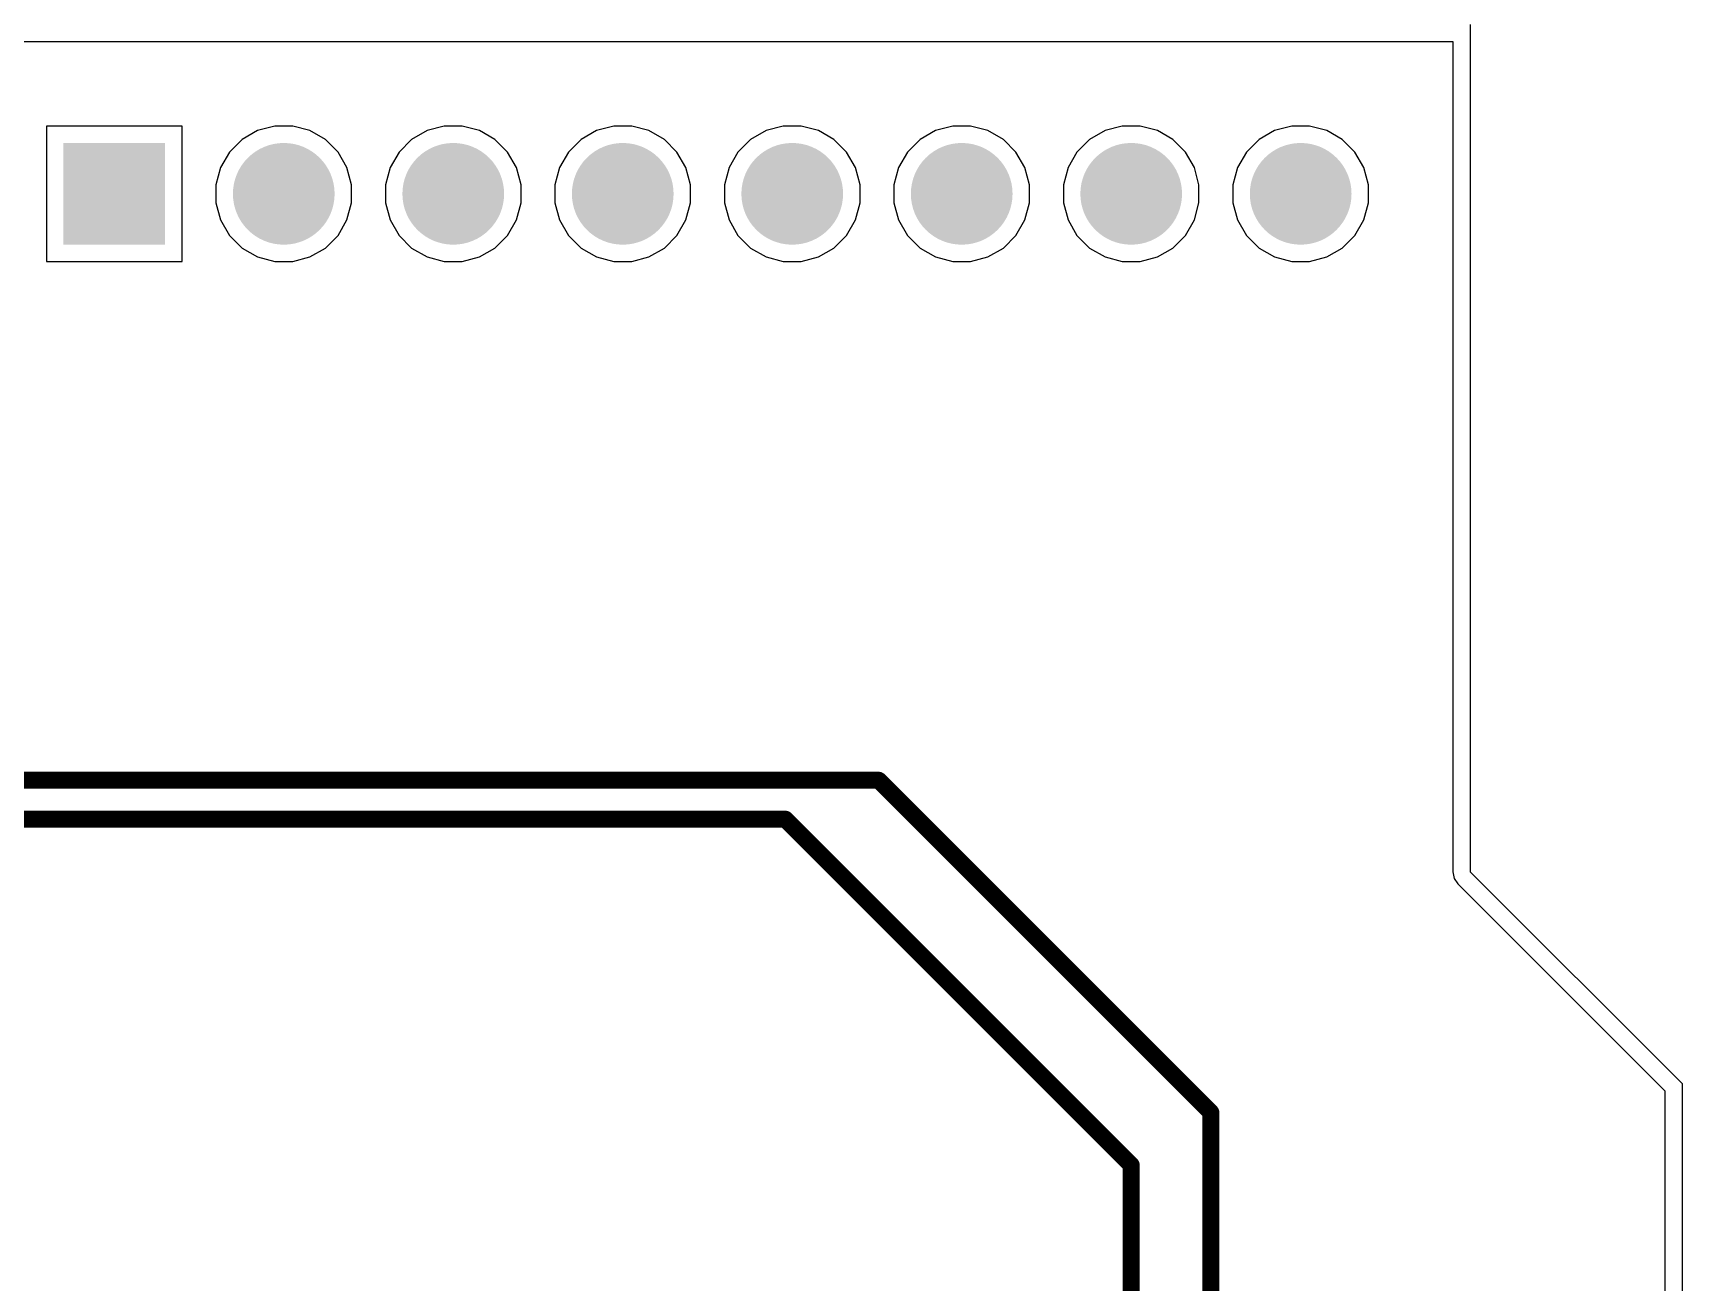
# Model space of a CAD drawing. Header units: inches. Extents: x 0 to 6, y 0 to 4.
# Drawn here: x 1.752 to 2.725, y 1.358 to 2.095 of the extents above; entities that cross this region are included whole.
import ezdxf

# ---------------------------------------------------------------- set-up
doc = ezdxf.new("R2010")
doc.units = ezdxf.units.IN
doc.header["$MEASUREMENT"] = 0
for name, color, linetype in [('Bottom Layer', 5, 'Continuous'), ('Bottom Solder', 6, 'Continuous'), ('Multi-Layer', 9, 'Continuous'), ('Pad Holes', 156, 'Continuous'), ('Top Layer', 1, 'Continuous'), ('Top Solder', 216, 'Continuous')]:
    doc.layers.add(name, color=color, linetype=linetype)

# ---------------------------------------------------------------- blocks, each defined once
blk = doc.blocks.new('8_P___H______1')
at = {"layer": 'Bottom Layer'}
blk.add_hatch(color=5, dxfattribs=at).paths.add_polyline_path([(-0.03, 0.03), (0.03, 0.03), (0.03, -0.03), (-0.03, -0.03)])
h = blk.add_hatch(color=5, dxfattribs=at)
edge = h.paths.add_edge_path()
edge.add_arc((0.1, 0), 0.03, 0, 360)
h = blk.add_hatch(color=5, dxfattribs=at)
edge = h.paths.add_edge_path()
edge.add_arc((0.2, 0), 0.03, 0, 360)
h = blk.add_hatch(color=5, dxfattribs=at)
edge = h.paths.add_edge_path()
edge.add_arc((0.3, 0), 0.03, 0, 360)
h = blk.add_hatch(color=5, dxfattribs=at)
edge = h.paths.add_edge_path()
edge.add_arc((0.4, 0), 0.03, 0, 360)
h = blk.add_hatch(color=5, dxfattribs=at)
edge = h.paths.add_edge_path()
edge.add_arc((0.5, 0), 0.03, 0, 360)
h = blk.add_hatch(color=5, dxfattribs=at)
edge = h.paths.add_edge_path()
edge.add_arc((0.6, 0), 0.03, 0, 360)
h = blk.add_hatch(color=5, dxfattribs=at)
edge = h.paths.add_edge_path()
edge.add_arc((0.7, 0), 0.03, 0, 360)
at = {"layer": 'Bottom Solder'}
blk.add_hatch(color=6, dxfattribs=at).paths.add_polyline_path([(-0.03, 0.03), (0.03, 0.03), (0.03, -0.03), (-0.03, -0.03)])
h = blk.add_hatch(color=6, dxfattribs=at)
edge = h.paths.add_edge_path()
edge.add_arc((0.1, 0), 0.03, 0, 360)
h = blk.add_hatch(color=6, dxfattribs=at)
edge = h.paths.add_edge_path()
edge.add_arc((0.2, 0), 0.03, 0, 360)
h = blk.add_hatch(color=6, dxfattribs=at)
edge = h.paths.add_edge_path()
edge.add_arc((0.3, 0), 0.03, 0, 360)
h = blk.add_hatch(color=6, dxfattribs=at)
edge = h.paths.add_edge_path()
edge.add_arc((0.4, 0), 0.03, 0, 360)
h = blk.add_hatch(color=6, dxfattribs=at)
edge = h.paths.add_edge_path()
edge.add_arc((0.5, 0), 0.03, 0, 360)
h = blk.add_hatch(color=6, dxfattribs=at)
edge = h.paths.add_edge_path()
edge.add_arc((0.6, 0), 0.03, 0, 360)
h = blk.add_hatch(color=6, dxfattribs=at)
edge = h.paths.add_edge_path()
edge.add_arc((0.7, 0), 0.03, 0, 360)
at = {"layer": 'Multi-Layer'}
blk.add_hatch(color=9, dxfattribs=at).paths.add_polyline_path([(-0.03, 0.03), (0.03, 0.03), (0.03, -0.03), (-0.03, -0.03)])
h = blk.add_hatch(color=9, dxfattribs=at)
edge = h.paths.add_edge_path()
edge.add_arc((0.1, 0), 0.03, 0, 360)
h = blk.add_hatch(color=9, dxfattribs=at)
edge = h.paths.add_edge_path()
edge.add_arc((0.2, 0), 0.03, 0, 360)
h = blk.add_hatch(color=9, dxfattribs=at)
edge = h.paths.add_edge_path()
edge.add_arc((0.3, 0), 0.03, 0, 360)
h = blk.add_hatch(color=9, dxfattribs=at)
edge = h.paths.add_edge_path()
edge.add_arc((0.4, 0), 0.03, 0, 360)
h = blk.add_hatch(color=9, dxfattribs=at)
edge = h.paths.add_edge_path()
edge.add_arc((0.5, 0), 0.03, 0, 360)
h = blk.add_hatch(color=9, dxfattribs=at)
edge = h.paths.add_edge_path()
edge.add_arc((0.6, 0), 0.03, 0, 360)
h = blk.add_hatch(color=9, dxfattribs=at)
edge = h.paths.add_edge_path()
edge.add_arc((0.7, 0), 0.03, 0, 360)
at = {"layer": 'Pad Holes'}
h = blk.add_hatch(color=7, dxfattribs=at)
edge = h.paths.add_edge_path()
edge.add_arc((0, 0), 0.015, 0, 360)
h = blk.add_hatch(color=7, dxfattribs=at)
edge = h.paths.add_edge_path()
edge.add_arc((0.1, 0), 0.015, 0, 360)
h = blk.add_hatch(color=7, dxfattribs=at)
edge = h.paths.add_edge_path()
edge.add_arc((0.2, 0), 0.015, 0, 360)
h = blk.add_hatch(color=7, dxfattribs=at)
edge = h.paths.add_edge_path()
edge.add_arc((0.3, 0), 0.015, 0, 360)
h = blk.add_hatch(color=7, dxfattribs=at)
edge = h.paths.add_edge_path()
edge.add_arc((0.4, 0), 0.015, 0, 360)
h = blk.add_hatch(color=7, dxfattribs=at)
edge = h.paths.add_edge_path()
edge.add_arc((0.5, 0), 0.015, 0, 360)
h = blk.add_hatch(color=7, dxfattribs=at)
edge = h.paths.add_edge_path()
edge.add_arc((0.6, 0), 0.015, 0, 360)
h = blk.add_hatch(color=7, dxfattribs=at)
edge = h.paths.add_edge_path()
edge.add_arc((0.7, 0), 0.015, 0, 360)
at = {"layer": 'Top Layer'}
blk.add_hatch(color=1, dxfattribs=at).paths.add_polyline_path([(-0.03, 0.03), (0.03, 0.03), (0.03, -0.03), (-0.03, -0.03)])
h = blk.add_hatch(color=1, dxfattribs=at)
edge = h.paths.add_edge_path()
edge.add_arc((0.1, 0), 0.03, 0, 360)
h = blk.add_hatch(color=1, dxfattribs=at)
edge = h.paths.add_edge_path()
edge.add_arc((0.2, 0), 0.03, 0, 360)
h = blk.add_hatch(color=1, dxfattribs=at)
edge = h.paths.add_edge_path()
edge.add_arc((0.3, 0), 0.03, 0, 360)
h = blk.add_hatch(color=1, dxfattribs=at)
edge = h.paths.add_edge_path()
edge.add_arc((0.4, 0), 0.03, 0, 360)
h = blk.add_hatch(color=1, dxfattribs=at)
edge = h.paths.add_edge_path()
edge.add_arc((0.5, 0), 0.03, 0, 360)
h = blk.add_hatch(color=1, dxfattribs=at)
edge = h.paths.add_edge_path()
edge.add_arc((0.6, 0), 0.03, 0, 360)
h = blk.add_hatch(color=1, dxfattribs=at)
edge = h.paths.add_edge_path()
edge.add_arc((0.7, 0), 0.03, 0, 360)
at = {"layer": 'Top Solder'}
blk.add_hatch(color=216, dxfattribs=at).paths.add_polyline_path([(-0.03, 0.03), (0.03, 0.03), (0.03, -0.03), (-0.03, -0.03)])
h = blk.add_hatch(color=216, dxfattribs=at)
edge = h.paths.add_edge_path()
edge.add_arc((0.1, 0), 0.03, 0, 360)
h = blk.add_hatch(color=216, dxfattribs=at)
edge = h.paths.add_edge_path()
edge.add_arc((0.2, 0), 0.03, 0, 360)
h = blk.add_hatch(color=216, dxfattribs=at)
edge = h.paths.add_edge_path()
edge.add_arc((0.3, 0), 0.03, 0, 360)
h = blk.add_hatch(color=216, dxfattribs=at)
edge = h.paths.add_edge_path()
edge.add_arc((0.4, 0), 0.03, 0, 360)
h = blk.add_hatch(color=216, dxfattribs=at)
edge = h.paths.add_edge_path()
edge.add_arc((0.5, 0), 0.03, 0, 360)
h = blk.add_hatch(color=216, dxfattribs=at)
edge = h.paths.add_edge_path()
edge.add_arc((0.6, 0), 0.03, 0, 360)
h = blk.add_hatch(color=216, dxfattribs=at)
edge = h.paths.add_edge_path()
edge.add_arc((0.7, 0), 0.03, 0, 360)

msp = doc.modelspace()

# ---------------------------------------------------------------- linework, layer by layer
at = {"layer": 'Bottom Layer'}
for p, q in [((0.0102, 2.0898), (2.5898, 2.0898)), ((2.5898, 2.0898), (2.5898, 1.6)), ((1.84, 2.04), (1.76, 2.04)), ((1.76, 2.04), (1.76, 1.96)), ((1.84, 1.96), (1.84, 2.04)), ((1.88456, 2.03727), (1.87544, 2.03201)), ((1.89473, 2.04), (1.88456, 2.03727)), ((1.90527, 2.04), (1.89473, 2.04)), ((1.91544, 2.03727), (1.90527, 2.04)), ((1.92456, 2.03201), (1.91544, 2.03727)), ((1.98456, 2.03727), (1.97544, 2.03201)), ((1.99473, 2.04), (1.98456, 2.03727)), ((2.00527, 2.04), (1.99473, 2.04)), ((2.01544, 2.03727), (2.00527, 2.04)), ((2.02456, 2.03201), (2.01544, 2.03727)), ((2.08456, 2.03727), (2.07544, 2.03201)), ((2.09473, 2.04), (2.08456, 2.03727)), ((2.10527, 2.04), (2.09473, 2.04)), ((2.11544, 2.03727), (2.10527, 2.04)), ((2.12456, 2.03201), (2.11544, 2.03727)), ((2.18456, 2.03727), (2.17544, 2.03201)), ((2.19473, 2.04), (2.18456, 2.03727)), ((2.20527, 2.04), (2.19473, 2.04)), ((2.21544, 2.03727), (2.20527, 2.04)), ((2.22456, 2.03201), (2.21544, 2.03727)), ((2.28456, 2.03727), (2.27544, 2.03201)), ((2.29473, 2.04), (2.28456, 2.03727)), ((2.30527, 2.04), (2.29473, 2.04)), ((2.31544, 2.03727), (2.30527, 2.04)), ((2.32456, 2.03201), (2.31544, 2.03727)), ((2.38456, 2.03727), (2.37544, 2.03201)), ((2.39473, 2.04), (2.38456, 2.03727)), ((2.40527, 2.04), (2.39473, 2.04)), ((2.41544, 2.03727), (2.40527, 2.04)), ((2.42456, 2.03201), (2.41544, 2.03727)), ((2.48456, 2.03727), (2.47544, 2.03201)), ((2.49473, 2.04), (2.48456, 2.03727)), ((2.50527, 2.04), (2.49473, 2.04)), ((2.51544, 2.03727), (2.50527, 2.04)), ((2.52456, 2.03201), (2.51544, 2.03727)), ((1.86799, 2.02456), (1.86273, 2.01544)), ((1.87544, 2.03201), (1.86799, 2.02456)), ((1.93201, 2.02456), (1.92456, 2.03201)), ((1.93727, 2.01544), (1.93201, 2.02456)), ((1.96799, 2.02456), (1.96273, 2.01544)), ((1.97544, 2.03201), (1.96799, 2.02456)), ((2.03201, 2.02456), (2.02456, 2.03201)), ((2.03727, 2.01544), (2.03201, 2.02456)), ((2.06799, 2.02456), (2.06273, 2.01544)), ((2.07544, 2.03201), (2.06799, 2.02456)), ((2.13201, 2.02456), (2.12456, 2.03201)), ((2.13727, 2.01544), (2.13201, 2.02456)), ((2.16799, 2.02456), (2.16273, 2.01544)), ((2.17544, 2.03201), (2.16799, 2.02456)), ((2.23201, 2.02456), (2.22456, 2.03201)), ((2.23727, 2.01544), (2.23201, 2.02456)), ((2.26799, 2.02456), (2.26273, 2.01544)), ((2.27544, 2.03201), (2.26799, 2.02456)), ((2.33201, 2.02456), (2.32456, 2.03201)), ((2.33727, 2.01544), (2.33201, 2.02456)), ((2.36799, 2.02456), (2.36273, 2.01544)), ((2.37544, 2.03201), (2.36799, 2.02456)), ((2.43201, 2.02456), (2.42456, 2.03201)), ((2.43727, 2.01544), (2.43201, 2.02456)), ((2.46799, 2.02456), (2.46273, 2.01544)), ((2.47544, 2.03201), (2.46799, 2.02456)), ((2.53201, 2.02456), (2.52456, 2.03201)), ((2.53727, 2.01544), (2.53201, 2.02456)), ((1.86273, 2.01544), (1.86, 2.00527)), ((1.94, 2.00527), (1.93727, 2.01544)), ((1.96273, 2.01544), (1.96, 2.00527)), ((2.04, 2.00527), (2.03727, 2.01544)), ((2.06273, 2.01544), (2.06, 2.00527)), ((2.14, 2.00527), (2.13727, 2.01544)), ((2.16273, 2.01544), (2.16, 2.00527)), ((2.24, 2.00527), (2.23727, 2.01544)), ((2.26273, 2.01544), (2.26, 2.00527)), ((2.34, 2.00527), (2.33727, 2.01544)), ((2.36273, 2.01544), (2.36, 2.00527)), ((2.44, 2.00527), (2.43727, 2.01544)), ((2.46273, 2.01544), (2.46, 2.00527)), ((2.54, 2.00527), (2.53727, 2.01544)), ((1.86, 2.00527), (1.86, 1.99473)), ((1.94, 1.99473), (1.94, 2.00527)), ((1.96, 2.00527), (1.96, 1.99473)), ((2.04, 1.99473), (2.04, 2.00527)), ((2.06, 2.00527), (2.06, 1.99473)), ((2.14, 1.99473), (2.14, 2.00527)), ((2.16, 2.00527), (2.16, 1.99473)), ((2.24, 1.99473), (2.24, 2.00527)), ((2.26, 2.00527), (2.26, 1.99473)), ((2.34, 1.99473), (2.34, 2.00527)), ((2.36, 2.00527), (2.36, 1.99473)), ((2.44, 1.99473), (2.44, 2.00527)), ((2.46, 2.00527), (2.46, 1.99473)), ((2.54, 1.99473), (2.54, 2.00527)), ((1.86, 1.99473), (1.86273, 1.98456)), ((1.93727, 1.98456), (1.94, 1.99473)), ((1.96, 1.99473), (1.96273, 1.98456)), ((2.03727, 1.98456), (2.04, 1.99473)), ((2.06, 1.99473), (2.06273, 1.98456)), ((2.13727, 1.98456), (2.14, 1.99473)), ((2.16, 1.99473), (2.16273, 1.98456)), ((2.23727, 1.98456), (2.24, 1.99473)), ((2.26, 1.99473), (2.26273, 1.98456)), ((2.33727, 1.98456), (2.34, 1.99473)), ((2.36, 1.99473), (2.36273, 1.98456)), ((2.43727, 1.98456), (2.44, 1.99473)), ((2.46, 1.99473), (2.46273, 1.98456)), ((2.53727, 1.98456), (2.54, 1.99473)), ((1.86273, 1.98456), (1.86799, 1.97544)), ((1.86799, 1.97544), (1.87544, 1.96799)), ((1.92456, 1.96799), (1.93201, 1.97544)), ((1.93201, 1.97544), (1.93727, 1.98456)), ((1.96273, 1.98456), (1.96799, 1.97544)), ((1.96799, 1.97544), (1.97544, 1.96799)), ((2.02456, 1.96799), (2.03201, 1.97544)), ((2.03201, 1.97544), (2.03727, 1.98456)), ((2.06273, 1.98456), (2.06799, 1.97544)), ((2.06799, 1.97544), (2.07544, 1.96799)), ((2.12456, 1.96799), (2.13201, 1.97544)), ((2.13201, 1.97544), (2.13727, 1.98456)), ((2.16273, 1.98456), (2.16799, 1.97544)), ((2.16799, 1.97544), (2.17544, 1.96799)), ((2.22456, 1.96799), (2.23201, 1.97544)), ((2.23201, 1.97544), (2.23727, 1.98456)), ((2.26273, 1.98456), (2.26799, 1.97544)), ((2.26799, 1.97544), (2.27544, 1.96799)), ((2.32456, 1.96799), (2.33201, 1.97544)), ((2.33201, 1.97544), (2.33727, 1.98456)), ((2.36273, 1.98456), (2.36799, 1.97544)), ((2.36799, 1.97544), (2.37544, 1.96799)), ((2.42456, 1.96799), (2.43201, 1.97544)), ((2.43201, 1.97544), (2.43727, 1.98456)), ((2.46273, 1.98456), (2.46799, 1.97544)), ((2.46799, 1.97544), (2.47544, 1.96799)), ((2.52456, 1.96799), (2.53201, 1.97544)), ((2.53201, 1.97544), (2.53727, 1.98456)), ((1.87544, 1.96799), (1.88456, 1.96273)), ((1.91544, 1.96273), (1.92456, 1.96799)), ((1.97544, 1.96799), (1.98456, 1.96273)), ((2.01544, 1.96273), (2.02456, 1.96799)), ((2.07544, 1.96799), (2.08456, 1.96273)), ((2.11544, 1.96273), (2.12456, 1.96799)), ((2.17544, 1.96799), (2.18456, 1.96273)), ((2.21544, 1.96273), (2.22456, 1.96799)), ((2.27544, 1.96799), (2.28456, 1.96273)), ((2.31544, 1.96273), (2.32456, 1.96799)), ((2.37544, 1.96799), (2.38456, 1.96273)), ((2.41544, 1.96273), (2.42456, 1.96799)), ((2.47544, 1.96799), (2.48456, 1.96273)), ((2.51544, 1.96273), (2.52456, 1.96799)), ((1.76, 1.96), (1.84, 1.96)), ((1.88456, 1.96273), (1.89473, 1.96)), ((1.89473, 1.96), (1.90527, 1.96)), ((1.90527, 1.96), (1.91544, 1.96273)), ((1.98456, 1.96273), (1.99473, 1.96)), ((1.99473, 1.96), (2.00527, 1.96)), ((2.00527, 1.96), (2.01544, 1.96273)), ((2.08456, 1.96273), (2.09473, 1.96)), ((2.09473, 1.96), (2.10527, 1.96)), ((2.10527, 1.96), (2.11544, 1.96273)), ((2.18456, 1.96273), (2.19473, 1.96)), ((2.19473, 1.96), (2.20527, 1.96)), ((2.20527, 1.96), (2.21544, 1.96273)), ((2.28456, 1.96273), (2.29473, 1.96)), ((2.29473, 1.96), (2.30527, 1.96)), ((2.30527, 1.96), (2.31544, 1.96273)), ((2.38456, 1.96273), (2.39473, 1.96)), ((2.39473, 1.96), (2.40527, 1.96)), ((2.40527, 1.96), (2.41544, 1.96273)), ((2.48456, 1.96273), (2.49473, 1.96)), ((2.49473, 1.96), (2.50527, 1.96)), ((2.50527, 1.96), (2.51544, 1.96273)), ((2.5898, 1.6), (2.59058, 1.5961)), ((2.59058, 1.5961), (2.59279, 1.59279)), ((2.59279, 1.59279), (2.7148, 1.47078)), ((2.7148, 1.47078), (2.7148, 0.15422))]:
    msp.add_line(p, q, dxfattribs=at)
at = {"layer": 'Multi-Layer'}
for p, q in [((2.6, 2.1), (2.6, 1.6)), ((2.6, 1.6), (2.725, 1.475)), ((2.725, 1.475), (2.725, 0.15))]:
    msp.add_line(p, q, dxfattribs=at)
at = {"layer": 'Top Layer'}
for points in [[(1.205, 1.654, 0.01, 0.01, 0), (2.251, 1.654, 0.01, 0.01, 0)], [(2.251, 1.654, 0.01, 0.01, 0), (2.447, 1.458, 0.01, 0.01, 0)], [(1.135, 1.631, 0.01, 0.01, 0), (2.196, 1.631, 0.01, 0.01, 0)], [(2.196, 1.631, 0.01, 0.01, 0), (2.4, 1.427, 0.01, 0.01, 0)], [(2.447, 0.153, 0.01, 0.01, 0), (2.447, 1.458, 0.01, 0.01, 0)], [(2.4, 0.1, 0.01, 0.01, 0), (2.4, 1.427, 0.01, 0.01, 0)]]:
    msp.add_lwpolyline(points, format="xyseb", dxfattribs=at)
for points in [[(2.2485, 1.654, 0.005, 0.005, 1), (2.2535, 1.654, 0.005, 0.005, 1)], [(2.2485, 1.654, 0.005, 0.005, 1), (2.2535, 1.654, 0.005, 0.005, 1)], [(2.1935, 1.631, 0.005, 0.005, 1), (2.1985, 1.631, 0.005, 0.005, 1)], [(2.1935, 1.631, 0.005, 0.005, 1), (2.1985, 1.631, 0.005, 0.005, 1)], [(2.4445, 1.458, 0.005, 0.005, 1), (2.4495, 1.458, 0.005, 0.005, 1)], [(2.4445, 1.458, 0.005, 0.005, 1), (2.4495, 1.458, 0.005, 0.005, 1)], [(2.3975, 1.427, 0.005, 0.005, 1), (2.4025, 1.427, 0.005, 0.005, 1)], [(2.3975, 1.427, 0.005, 0.005, 1), (2.4025, 1.427, 0.005, 0.005, 1)]]:
    msp.add_lwpolyline(points, format="xyseb", close=True, dxfattribs=at)

# ---------------------------------------------------------------- block references
msp.add_blockref('8_P___H______1', (1.8, 2))

doc.saveas('drawing.dxf')
